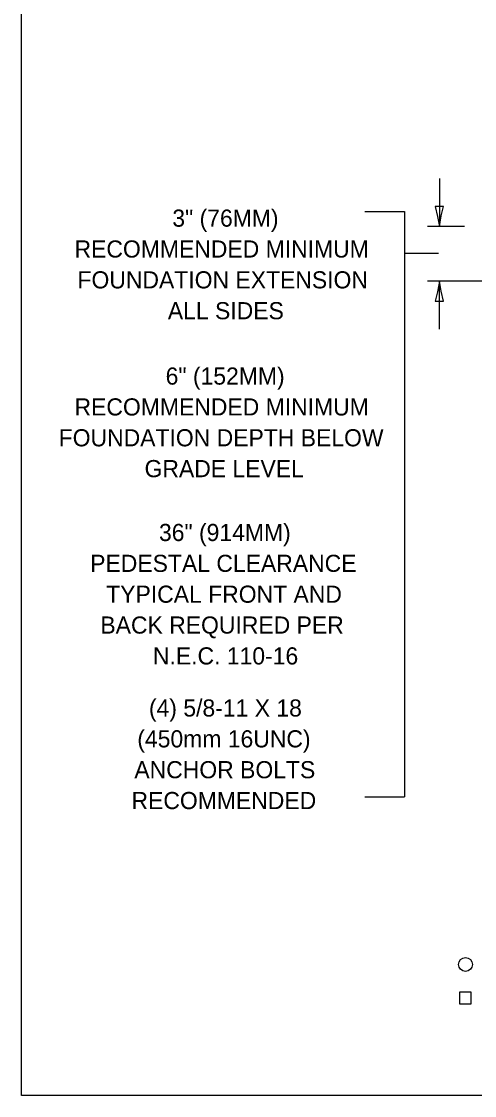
# Model space of a CAD drawing. Extents: x 100 to 887, y 75 to 1075.
# Drawn here: x 100 to 258.5, y 75 to 450.9 of the extents above; entities that cross this region are included whole.
import ezdxf

# ---------------------------------------------------------------- set-up
doc = ezdxf.new("R2010")
doc.units = 0
doc.layers.add('Sheets_General Details', color=7, linetype='Continuous')
doc.layers.add('Sheets_Major Grid', color=7, linetype='Continuous')

msp = doc.modelspace()

# ---------------------------------------------------------------- linework, layer by layer
at = {"layer": 'Sheets_General Details'}
for p, q in [((246.2, 395.94), (246.2, 379.14)), ((220.14, 384.42), (234, 384.42)), ((234, 384.42), (234, 179.56)), ((255.02, 379.14), (242, 379.14)), ((234, 369.82), (245.87, 369.82)), ((274.18, 360.09), (242, 360.09)), ((246.2, 343.29), (246.2, 360.09)), ((220.14, 179.56), (234, 179.56))]:
    msp.add_line(p, q, dxfattribs=at)
for points in [[(247.66, 386.14), (246.2, 386.14), (244.73, 386.14), (245.59, 382.64), (246.2, 379.14), (246.88, 382.88)], [(244.73, 353.09), (246.2, 353.09), (247.66, 353.09), (246.8, 356.59), (246.2, 360.09), (245.52, 356.35)], [(253.2, 107.15), (257.28, 107.15), (257.28, 111.18), (253.2, 111.18)]]:
    msp.add_lwpolyline(points, close=True, dxfattribs=at)
msp.add_circle((255.36, 120.89), 2.43, dxfattribs=at)
at = {"layer": 'Sheets_Major Grid'}
msp.add_lwpolyline([(100, 1075), (887.5, 1075), (887.5, 75), (100, 75)], close=True, dxfattribs=at)

# ---------------------------------------------------------------- texts
at = {"layer": 'Sheets_General Details'}
for s, p in [('3" (76MM)', (152.77, 379.11)), ('RECOMMENDED MINIMUM', (118.56, 368.31)), ('FOUNDATION EXTENSION', (119.59, 357.51)), ('ALL SIDES', (151.21, 346.71)), ('6" (152MM)', (150.44, 323.83)), ('RECOMMENDED MINIMUM', (118.56, 313.03)), ('FOUNDATION DEPTH BELOW', (113.01, 302.23)), ('GRADE LEVEL', (143.06, 291.43)), ('36" (914MM)', (148.11, 269.08)), ('PEDESTAL CLEARANCE', (124.04, 258.28)), ('TYPICAL FRONT AND', (129.64, 247.48)), ('BACK REQUIRED PER', (127.6, 236.68)), ('N.E.C. 110-16', (145.99, 225.88)), ('(4) 5/8-11 X 18', (144.59, 207.65)), ('(450mm 16UNC)', (140.52, 196.85)), ('ANCHOR BOLTS', (139.49, 186.05)), ('RECOMMENDED', (138.49, 175.25))]:
    msp.add_text(s, height=6, dxfattribs=at).set_placement(p)

doc.saveas('drawing.dxf')
